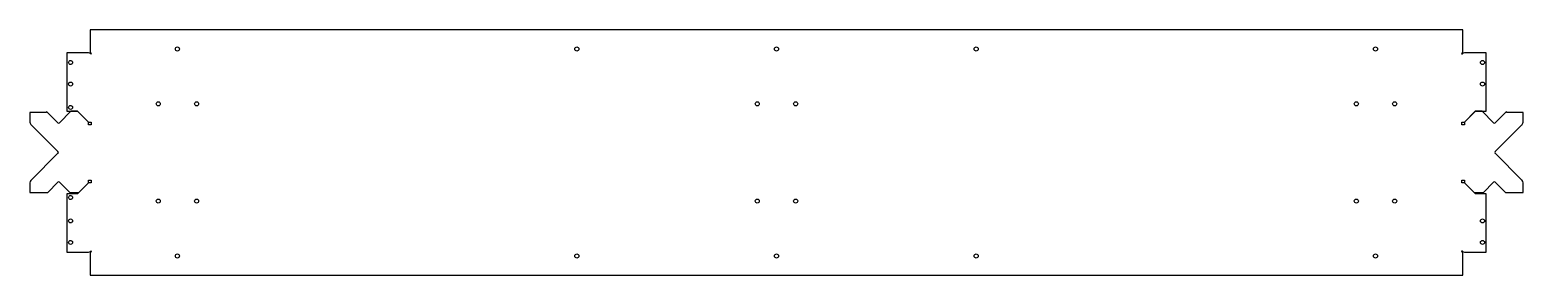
# Model space of a CAD drawing. Header units: millimetres. Extents: x -50 to 1196, y 0 to 205.
import ezdxf

# ---------------------------------------------------------------- set-up
doc = ezdxf.new("R2010")
doc.units = ezdxf.units.MM
doc.layers.get('0').update_dxf_attribs({"linetype": 'CONTINUOUS'})

msp = doc.modelspace()

# ---------------------------------------------------------------- linework, layer by layer
for p, q in [((1145.9, 204.8), (0, 204.8)), ((0, 204.8), (0, 186.8)), ((1145.9, 186.8), (1145.9, 204.8)), ((-1.3, 185.5), (-19.3, 185.5)), ((-19.3, 185.5), (-19.3, 137)), ((1, 184.5), (0.9, 184.5)), ((1144.9, 184.5), (1144.9, 184.5)), ((1165.2, 185.5), (1147.2, 185.5)), ((1165.2, 137), (1165.2, 185.5)), ((-36.3, 135.8), (-50.3, 135.8)), ((-50.3, 135.8), (-50.3, 127.8)), ((-49.3, 125.5), (-26.8, 103.1)), ((-26.9, 127.3), (-36.3, 136.7)), ((-36.3, 136.7), (-36.3, 135.8)), ((-16, 136.8), (-25.5, 127.3)), ((-19.3, 137), (-10.5, 137)), ((-10.4, 136.8), (-16, 136.8)), ((-10.5, 137), (-1.3, 127.8)), ((-1.4, 127.8), (-10.4, 136.8)), ((-1.4, 125.5), (-1.4, 127.8)), ((0.9, 125.5), (-1.4, 125.5)), ((-1.3, 127.8), (0.9, 127.8)), ((0.9, 127.8), (0.9, 125.5)), ((1144.9, 125.5), (1144.9, 127.8)), ((1144.9, 127.8), (1147.2, 127.8)), ((1147.2, 125.5), (1144.9, 125.5)), ((1147.2, 127.8), (1156.4, 137)), ((1156.2, 136.8), (1147.2, 127.8)), ((1147.2, 127.8), (1147.2, 125.5)), ((1161.9, 136.8), (1156.2, 136.8)), ((1156.4, 137), (1165.2, 137)), ((1171.4, 127.3), (1161.9, 136.8)), ((1172.7, 103.1), (1195.1, 125.5)), ((1182.2, 136.7), (1172.8, 127.3)), ((1182.2, 135.8), (1182.2, 136.7)), ((1196.1, 135.8), (1182.2, 135.8)), ((1196.1, 127.8), (1196.1, 135.8)), ((-26.8, 101.7), (-49.3, 79.3)), ((1195.1, 79.3), (1172.7, 101.7)), ((-50.3, 77), (-50.3, 69)), ((-35.4, 69), (-26.9, 77.5)), ((-25.5, 77.5), (-17, 69)), ((-1.3, 77), (-10.5, 67.8)), ((-9.4, 69), (-1.4, 77)), ((-1.4, 77), (-1.4, 79.3)), ((-1.4, 79.3), (0.9, 79.3)), ((0.9, 77), (-1.3, 77)), ((0.9, 79.3), (0.9, 77)), ((1144.9, 77), (1144.9, 79.3)), ((1144.9, 79.3), (1147.2, 79.3)), ((1147.2, 77), (1144.9, 77)), ((1147.2, 79.3), (1147.2, 77)), ((1156.4, 67.8), (1147.2, 77)), ((1147.2, 77), (1155.2, 69)), ((1162.9, 69), (1171.4, 77.5)), ((1172.8, 77.5), (1181.3, 69)), ((1196.1, 69), (1196.1, 77)), ((-50.3, 69), (-35.4, 69)), ((-10.5, 67.8), (-19.3, 67.8)), ((-19.3, 67.8), (-19.3, 19.3)), ((-17, 69), (-9.4, 69)), ((1155.2, 69), (1162.9, 69)), ((1165.2, 67.8), (1156.4, 67.8)), ((1165.2, 19.3), (1165.2, 67.8)), ((1181.3, 69), (1196.1, 69)), ((-19.3, 19.3), (-1.3, 19.3)), ((0, 18), (0, 0)), ((0.9, 20.3), (1, 20.3)), ((1144.9, 20.3), (1144.9, 20.3)), ((1145.9, 0), (1145.9, 18)), ((1147.2, 19.3), (1165.2, 19.3)), ((0, 0), (1145.9, 0))]:
    msp.add_line(p, q)
for centre in [(72.9, 188.8), (406.3, 188.8), (572.9, 188.8), (739.6, 188.8), (1072.9, 188.8), (-16.3, 177.5), (1162.2, 177.5), (-16.3, 159.5), (1162.2, 159.5), (-16.3, 140), (56.9, 143), (88.9, 143), (556.9, 143), (588.9, 143), (1056.9, 143), (1088.9, 143), (-16.3, 64.8), (56.9, 61.8), (88.9, 61.8), (556.9, 61.8), (588.9, 61.8), (1056.9, 61.8), (1088.9, 61.8), (-16.3, 45.3), (1162.2, 45.3), (-16.3, 27.3), (1162.2, 27.3), (72.9, 16), (406.3, 16), (572.9, 16), (739.6, 16), (1072.9, 16)]:
    msp.add_circle(centre, 1.7)
for centre, start, end in [((-26.2, 128), 225, 315), ((1172.1, 128), 225, 315), ((-27.5, 102.4), -45, 45), ((1173.4, 102.4), 135, 225), ((-26.2, 76.8), 45, 135), ((1172.1, 76.8), 45, 135)]:
    msp.add_arc(centre, 1, start, end)
for points, knots in [([(0.9, 184.5), (0.9, 184.5), (0.8, 184.5), (0.8, 184.6), (0.1, 185), (-0.6, 185.5), (-1.3, 185.5)], [1.570796, 1.570796, 1.570796, 1.570796, 1.668627, 1.668627, 1.668627, 3.141593, 3.141593, 3.141593, 3.141593]), ([(0, 186.8), (0, 186.1), (0.4, 185.4), (0.9, 184.7), (0.9, 184.6), (1, 184.6), (1, 184.5)], [-3.141593, -3.141593, -3.141593, -3.141593, -1.668627, -1.668627, -1.668627, -1.570796, -1.570796, -1.570796, -1.570796]), ([(1144.9, 184.5), (1144.9, 184.6), (1144.9, 184.6), (1145, 184.7), (1145.4, 185.4), (1145.9, 186.1), (1145.9, 186.8)], [1.570796, 1.570796, 1.570796, 1.570796, 1.668627, 1.668627, 1.668627, 3.141593, 3.141593, 3.141593, 3.141593]), ([(1147.2, 185.5), (1146.5, 185.5), (1145.8, 185), (1145.1, 184.6), (1145, 184.5), (1145, 184.5), (1144.9, 184.5)], [-3.141593, -3.141593, -3.141593, -3.141593, -1.668627, -1.668627, -1.668627, -1.570796, -1.570796, -1.570796, -1.570796]), ([(-50.3, 127.8), (-50.3, 127.1), (-49.8, 126.4), (-49.4, 125.7), (-49.3, 125.6), (-49.3, 125.6), (-49.3, 125.5)], [-3.141593, -3.141593, -3.141593, -3.141593, -1.668627, -1.668627, -1.668627, -1.570796, -1.570796, -1.570796, -1.570796]), ([(1195.1, 125.5), (1195.2, 125.6), (1195.2, 125.6), (1195.2, 125.7), (1195.7, 126.4), (1196.1, 127.1), (1196.1, 127.8)], [1.570796, 1.570796, 1.570796, 1.570796, 1.668627, 1.668627, 1.668627, 3.141593, 3.141593, 3.141593, 3.141593]), ([(-49.3, 79.3), (-49.3, 79.2), (-49.3, 79.2), (-49.4, 79.1), (-49.8, 78.4), (-50.3, 77.7), (-50.3, 77)], [1.570796, 1.570796, 1.570796, 1.570796, 1.668627, 1.668627, 1.668627, 3.141593, 3.141593, 3.141593, 3.141593]), ([(1196.1, 77), (1196.1, 77.7), (1195.7, 78.4), (1195.2, 79.1), (1195.2, 79.2), (1195.2, 79.2), (1195.1, 79.3)], [-3.141593, -3.141593, -3.141593, -3.141593, -1.668627, -1.668627, -1.668627, -1.570796, -1.570796, -1.570796, -1.570796]), ([(-1.3, 19.3), (-0.6, 19.3), (0.1, 19.7), (0.8, 20.2), (0.8, 20.3), (0.9, 20.3), (0.9, 20.3)], [-3.141593, -3.141593, -3.141593, -3.141593, -1.668627, -1.668627, -1.668627, -1.570796, -1.570796, -1.570796, -1.570796]), ([(1, 20.3), (1, 20.2), (0.9, 20.2), (0.9, 20.1), (0.4, 19.4), (0, 18.7), (0, 18)], [1.570796, 1.570796, 1.570796, 1.570796, 1.668627, 1.668627, 1.668627, 3.141593, 3.141593, 3.141593, 3.141593]), ([(1145.9, 18), (1145.9, 18.7), (1145.4, 19.4), (1145, 20.1), (1144.9, 20.2), (1144.9, 20.2), (1144.9, 20.3)], [-3.141593, -3.141593, -3.141593, -3.141593, -1.668627, -1.668627, -1.668627, -1.570796, -1.570796, -1.570796, -1.570796]), ([(1144.9, 20.3), (1145, 20.3), (1145, 20.3), (1145.1, 20.2), (1145.8, 19.7), (1146.5, 19.3), (1147.2, 19.3)], [1.570796, 1.570796, 1.570796, 1.570796, 1.668627, 1.668627, 1.668627, 3.141593, 3.141593, 3.141593, 3.141593])]:
    msp.add_open_spline(points, degree=3, knots=knots)

doc.saveas('drawing.dxf')
